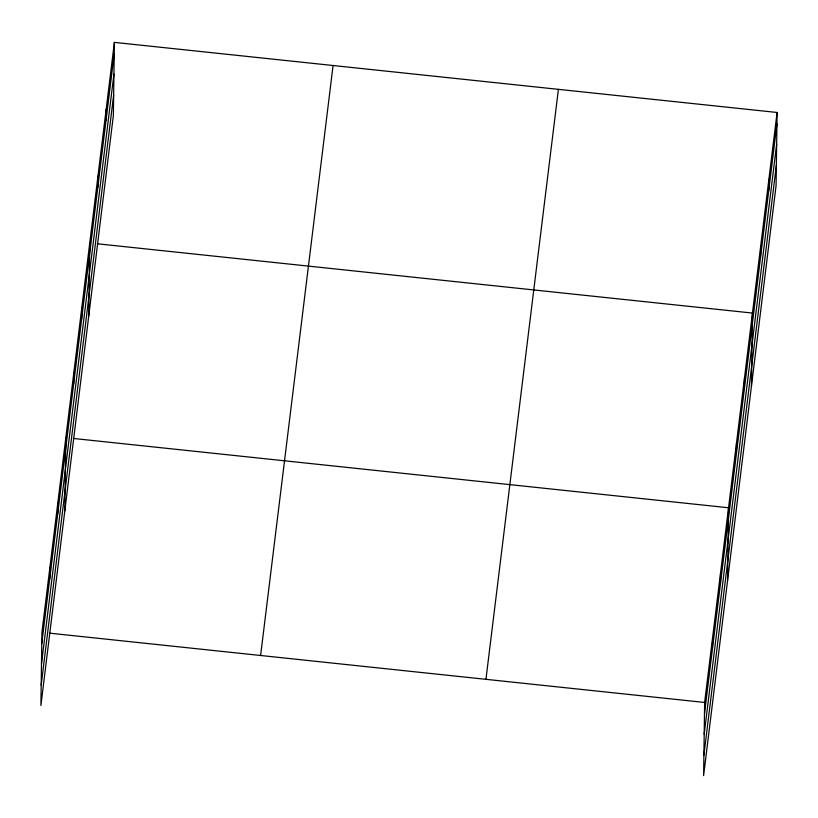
<?xml version="1.0" encoding="UTF-8"?>
<svg xmlns="http://www.w3.org/2000/svg" width="818" height="818" viewBox="0 0 818 818"><rect width="100%" height="100%" fill="white"/><g stroke="black" fill="none" stroke-linecap="round" stroke-linejoin="round"><path stroke-width="1.23" d="M49.734 578.745L49.888 567.457M57.71 513.847L57.863 502.559M64.816 510.831L65.839 437.661M73.651 384.051L73.804 372.773M81.616 319.153L81.78 307.875M88.722 316.137L89.745 242.977M97.802 187.394L97.966 176.105M106.013 120.522L106.176 109.244M114.387 42.383L113.365 115.542L40.9 705.525L41.922 632.355L114.387 42.383L777.1 112.475L776.077 185.645L703.613 775.617L704.635 702.457L777.1 112.475M712.447 648.838L712.611 637.559M720.423 583.94L720.576 572.661M727.529 580.923L728.552 507.763L73.375 438.458M736.364 454.143L736.517 442.865M744.329 389.245L744.492 377.967M751.435 386.239L752.458 313.069L97.291 243.774M760.515 257.486L760.679 246.208M768.726 190.625L768.889 179.336M41.769 643.643L114.234 53.661M41.483 664.063L113.947 74.08M41.186 685.106L113.651 95.123M260.615 655.494L333.079 65.512M485.943 679.329L558.408 89.346M704.482 713.736L776.947 123.763M704.196 734.155L776.66 144.183M703.899 755.198L776.364 165.216M49.458 633.152L704.635 702.457"/></g></svg>
